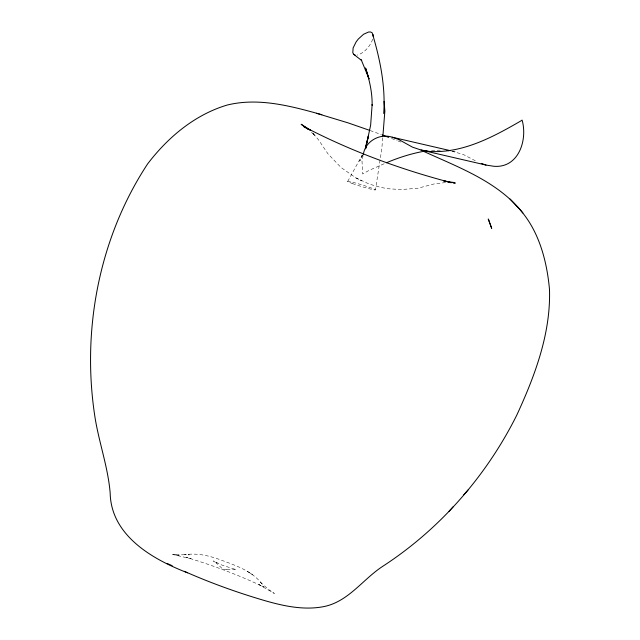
<?xml version="1.0" encoding="UTF-8"?>
<svg xmlns="http://www.w3.org/2000/svg" width="640" height="640" viewBox="0 0 640 640"><rect width="100%" height="100%" fill="white"/><g stroke="black" fill="none" stroke-linecap="round" stroke-linejoin="round"><path stroke-width="0.48" stroke-dasharray="3.2 2.4" d="M382.744 137.816L381.768 149.008L375.456 189.824M363.104 155.504L361.976 160.592L362.68 173.968L369.336 170.264L384.672 163.52M372.728 39.16C370.096 46.208 364.664 52.952 357.232 55.12M362.256 154.984L359.712 161.2L362.8 155.04M347.68 181.488L362.064 155.32M431.536 150.4L441.592 150.128M184.6 554.744L174.928 555.032L179.2 555.12L171.504 554.216L191.008 558.736L186.296 557.36C212.8 565.32 238.768 575.096 263.784 586.92L258.8 584.592L274.384 593.464L267.768 588.904L260.088 581.856L261.856 583.76C251.352 570.168 234.008 564.936 218.584 559.144C207.704 555.368 196.112 552.864 184.6 554.744L189.264 554.84L188.12 554.808M445.544 182.576L434.152 183.928L418.032 188.2L401.4 189.552L388.408 188.768L380.984 187.464L369.416 184.136L355.88 177.888L341.128 167.568L327.96 153.848L318.544 139.832L312.216 132.496L315.256 135.792L311.224 132.088M451.68 151.176L463.224 154.44L476.608 161.44M452.32 151.112L455.232 151.784M370.184 130.552L381.28 134.576M391.528 138.48L397.12 140.616M398.048 140.968L400.848 142.04M355.88 177.888L358.552 179.28M359.984 180.016L361.776 180.952M247.112 571.208L249.592 572.784M249.984 573.056L252.832 574.864M226.912 569.248L223.424 569.744L216.16 562.752L217.184 563.408L213.32 560.944L222.016 565.12L236.36 569.736L226.912 569.248M352.376 183.528A14.552 0.848 17 0 0 375.216 189.976A14.552 0.848 17 0 0 357.112 183.456A14.552 0.848 17 0 0 352.376 183.528"/><path stroke-width="0.96" d="M383.704 113.48C385.664 86.04 379.976 58.824 372.168 32.824L370.664 32.016L368.624 32L363.544 34.272L358.304 39.04L356.072 41.976L353.12 47.96L352.8 52.76L353.68 54.296L361.736 60.592M384.064 101.352L384.864 110.992L382.904 135.952M365.592 148.648L370.64 125.16L372.144 104.608L372.128 105.216C372.336 92.496 369.448 80 365.536 67.968L369.056 78.944L361.136 59.544M365.648 148.808L368.512 135.576L365.52 147M363.304 154.6C365.104 141.392 379.648 133.064 392.144 137.184L450.384 150.664M184.312 571.312C210.232 582.808 236.96 592.456 264.168 600.448C283.56 606.056 304.152 610.576 324.304 606.504C348.928 601.296 363.168 578.8 383.4 565.888C440.208 528.792 486.44 475.88 516.736 415.224C534.888 375.856 550.88 333.48 549.496 289.472C546.776 259.456 538.168 227.768 516.368 205.816M463.8 494.728L468.016 490.048M449.08 511.28L453.12 506.792M386.472 162.76C399.44 157.24 412.96 153.04 426.888 150.76M449.368 182.48L453.192 182.384L449.392 182.312M449.456 182.528L451.408 182.704M453.352 182.888L455.304 183.072L443.752 180.888M421.008 150.016L485.984 165.056L493.848 166.28C518.712 168.336 527.736 139.92 522.096 120.08L521.248 120.72C493.456 136.816 462.944 153.368 429.784 151.464L421.008 150.016L412.552 147.176L398.688 139.504L392.144 137.184M447.24 150.408L449.016 150.72M443.704 180.912L450.056 182.328C399.408 169.032 349.872 150.664 303.432 126.4L310.416 130.216L301.144 124.264L308.536 129.616M316.456 113.288L348.088 122.872L369.264 130.232M321.84 114.704C291.4 106.168 258.76 97.256 227.16 105.056C194.744 114.712 167.88 137.352 147.616 163.904C98.76 238.16 81.192 331.408 95.24 418.84C99.408 443.76 108.096 467.8 110.176 493.112C111.048 535.616 152.688 559.44 187.6 572.816M481.264 163.416L485.984 165.056M382.216 134.928L388.736 137.416M423.672 151.384C458.92 167.496 498.016 181.64 522.912 212.968M167.192 563.456L172.2 565.744M353.68 54.296L355.192 55.104M510.072 199L516.248 205.744M373.048 34.36L373.24 36.52M488.712 220L488.224 218.984L491.696 228.368L488.712 220"/></g></svg>
